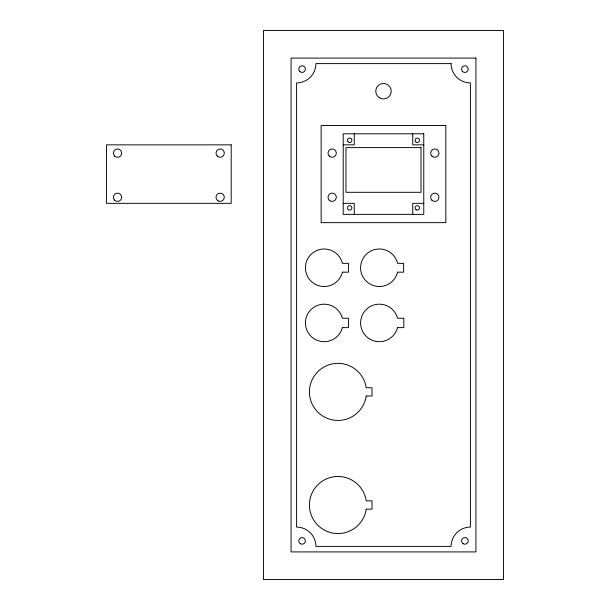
<?xml version="1.0" encoding="UTF-8"?>
<svg xmlns="http://www.w3.org/2000/svg" width="610" height="610" viewBox="0 0 610 610"><rect width="100%" height="100%" fill="white"/><g stroke="black" fill="none" stroke-linecap="round" stroke-linejoin="round"><path stroke-width="0.91" d="M343.216 144.852L354.25 144.852L354.25 133.811M423.767 144.852L412.734 144.852L412.734 133.811M343.216 203.336L354.25 203.336L354.25 214.369M423.767 203.336L412.734 203.336L412.734 214.369M366.221 396.042L365.87 397.972A28.556 28.556 0 0 1 321.966 415.547A28.556 28.556 0 0 1 321.966 368.257A28.556 28.556 0 0 1 365.87 385.833L366.221 387.762L372.008 387.762L372.008 396.042L366.221 396.042M366.221 509.152L365.87 511.081A28.556 28.556 0 0 1 321.966 528.657A28.556 28.556 0 0 1 321.966 481.366A28.556 28.556 0 0 1 365.87 498.942L366.221 500.871L372.047 500.871L372.047 509.152L366.221 509.152M342.393 272.167L342.179 273.044A18.758 18.758 0 0 1 313.296 283.04A18.758 18.758 0 0 1 313.296 252.471A18.758 18.758 0 0 1 342.179 262.468L342.393 263.345L348.455 263.345L348.455 272.167L342.393 272.167M342.324 327.623L342.179 328.218A18.758 18.758 0 0 1 313.296 338.214A18.758 18.758 0 0 1 313.296 307.654A18.758 18.758 0 0 1 342.179 317.65L342.324 318.245L348.455 318.245L348.455 327.623L342.324 327.623M397.567 272.167L397.354 273.044A18.758 18.758 0 0 1 368.47 283.04A18.758 18.758 0 0 1 368.47 252.471A18.758 18.758 0 0 1 397.354 262.468L397.567 263.345L403.629 263.345L403.629 272.167L397.567 272.167M397.499 327.623L397.354 328.218A18.758 18.758 0 0 1 368.47 338.214A18.758 18.758 0 0 1 368.47 307.654A18.758 18.758 0 0 1 397.354 317.65L397.499 318.245L403.82 318.245L403.82 327.623L397.499 327.623M503.502 30.5L263.482 30.5L263.482 579.5L503.502 579.5L503.502 30.5M475.914 58.087L291.069 58.087L291.069 551.913L475.914 551.913L475.914 58.087M451.08 63.608L315.904 63.608A19.314 19.314 0 0 1 296.59 82.914L296.59 527.086A19.314 19.314 0 0 1 315.904 546.392L451.08 546.392A19.314 19.314 0 0 1 470.394 527.086L470.394 82.914A19.314 19.314 0 0 1 451.08 63.608M445.841 125.538L321.142 125.538L321.142 222.65L445.841 222.65L445.841 125.538M423.767 133.811L343.216 133.811L343.216 214.369L423.767 214.369L423.767 133.811M231.198 144.852L106.498 144.852L106.498 203.336L231.198 203.336L231.198 144.852M421.014 147.605L345.969 147.605L345.969 192.302L421.014 192.302L421.014 147.605M217.236 156.053A4.14 4.14 0 0 0 224.16 154.193A4.14 4.14 0 0 0 219.089 149.13A4.14 4.14 0 0 0 217.236 156.053M218.09 200.85A4.14 4.14 0 0 0 224.297 197.266A4.14 4.14 0 0 0 218.09 193.683A4.14 4.14 0 0 0 218.09 200.85M114.611 200.194A4.14 4.14 0 0 0 121.535 198.334A4.14 4.14 0 0 0 116.464 193.271A4.14 4.14 0 0 0 114.611 200.194M114.611 156.053A4.14 4.14 0 0 0 121.535 154.193A4.14 4.14 0 0 0 116.464 149.13A4.14 4.14 0 0 0 114.611 156.053M462.532 71.462A3.309 3.309 0 0 0 468.076 69.982A3.309 3.309 0 0 0 464.019 65.926A3.309 3.309 0 0 0 462.532 71.462M299.769 71.462A3.309 3.309 0 0 0 305.305 69.982A3.309 3.309 0 0 0 301.248 65.926A3.309 3.309 0 0 0 299.769 71.462M463.219 543.746A3.309 3.309 0 0 0 468.19 540.879A3.309 3.309 0 0 0 463.219 538.012A3.309 3.309 0 0 0 463.219 543.746M300.455 543.746A3.309 3.309 0 0 0 305.419 540.879A3.309 3.309 0 0 0 300.455 538.012A3.309 3.309 0 0 0 300.455 543.746M379.283 97.669A7.724 7.724 0 0 0 391.208 91.599A7.724 7.724 0 0 0 379.984 84.31A7.724 7.724 0 0 0 379.283 97.669M329.255 200.194A4.14 4.14 0 0 0 336.179 198.334A4.14 4.14 0 0 0 331.108 193.271A4.14 4.14 0 0 0 329.255 200.194M329.255 156.053A4.14 4.14 0 0 0 336.179 154.193A4.14 4.14 0 0 0 331.108 149.13A4.14 4.14 0 0 0 329.255 156.053M431.88 156.053A4.14 4.14 0 0 0 438.803 154.193A4.14 4.14 0 0 0 433.733 149.13A4.14 4.14 0 0 0 431.88 156.053M431.88 200.194A4.14 4.14 0 0 0 438.803 198.334A4.14 4.14 0 0 0 433.733 193.271A4.14 4.14 0 0 0 431.88 200.194M348.135 141.855A2.204 2.204 0 0 0 351.825 140.872A2.204 2.204 0 0 0 349.126 138.165A2.204 2.204 0 0 0 348.135 141.855M415.73 141.855A2.204 2.204 0 0 0 419.421 140.872A2.204 2.204 0 0 0 416.714 138.165A2.204 2.204 0 0 0 415.73 141.855M416.188 209.802A2.204 2.204 0 0 0 419.497 207.888A2.204 2.204 0 0 0 416.188 205.974A2.204 2.204 0 0 0 416.188 209.802M348.592 209.802A2.204 2.204 0 0 0 351.901 207.888A2.204 2.204 0 0 0 348.592 205.974A2.204 2.204 0 0 0 348.592 209.802"/></g></svg>
